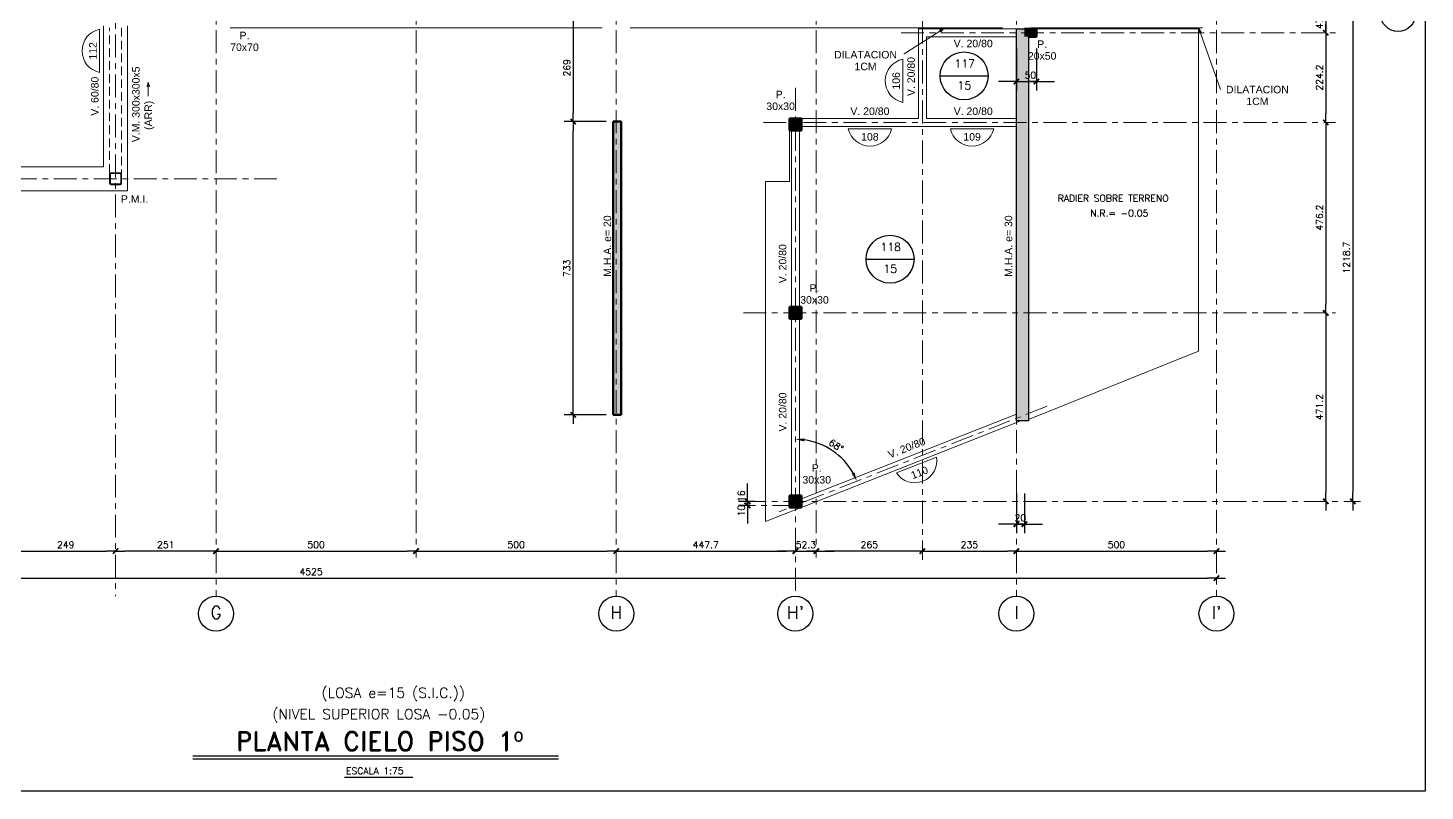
# Model space of a CAD drawing. Extents: x -4 to 6083, y -4 to 8618.
# Drawn here: x 2591 to 6083, y 0 to 1908 of the extents above; entities that cross this region are included whole.
import ezdxf
from ezdxf.enums import TextEntityAlignment as Align

# ---------------------------------------------------------------- set-up
doc = ezdxf.new("R2010")
doc.units = 0
doc.header["$LTSCALE"] = 45
doc.header["$MEASUREMENT"] = 0
doc.linetypes.add('Grid Line', pattern=[2.2225, 1.27, -0.3175, 0.3175, -0.3175])
doc.linetypes.add('RLE-PROYECCION', pattern=[0.71438, 0.47625, -0.23813])
doc.layers.get('0').update_dxf_attribs({"linetype": 'CONTINUOUS'})
for name, color, linetype, lineweight in [('A-ANNO-TEXT', 2, 'CONTINUOUS', 9), ('RLE-EJE', 3, 'CONTINUOUS', 25), ('RLE-EJES', 1, 'Grid Line', 9), ('RLE-LOSA', 3, 'CONTINUOUS', 15), ('RLE-MURO', 5, 'CONTINUOUS', 25), ('RLE-NIVELES', 3, 'CONTINUOUS', 9), ('RLE-PILAR', 5, 'CONTINUOUS', 50), ('RLE-PROYECCION', 2, 'RLE-PROYECCION', 15), ('RLE-SOLID', 252, 'CONTINUOUS', 15), ('RLE-TEXTO-1', 9, 'CONTINUOUS', 9), ('RLE-VIGA', 3, 'CONTINUOUS', 15)]:
    doc.layers.add(name, color=color, linetype=linetype, lineweight=lineweight)
for name, color, linetype in [('RLA-COTAS', 2, 'CONTINUOUS'), ('RLA-COTAS1', 2, 'CONTINUOUS'), ('RLA-FORMATO', 7, 'CONTINUOUS'), ('RLA-LOSAS', 3, 'CONTINUOUS'), ('RLA-TEXTOS2', 6, 'CONTINUOUS')]:
    doc.layers.add(name, color=color, linetype=linetype)
doc.styles.add('Arial_1', font='arial.ttf', dxfattribs={"height": 18.75})
doc.styles.add('Arial_2', font='arial.ttf', dxfattribs={"height": 18.75})
doc.styles.add('ROMAND', font='romand', dxfattribs={"height": 31.5})
doc.styles.add('ROMANS', font='ROMANS.shx', dxfattribs={"height": 16.875})
doc.styles.add('SIETE50', font='ROMAND.SHX', dxfattribs={"height": 31.5})
doc.dimstyles.new('ING-75', dxfattribs={"dimscale": 75, "dimtxt": 0.27, "dimasz": 0.3, "dimexe": 0, "dimexo": 0, "dimgap": 0.1, "dimtad": 1, "dimdec": 1, "dimzin": 12, "dimdsep": 46, "dimtxsty": 'ROMANS', "dimblk": 'TICK1', "dimblk1": 'TICK1', "dimblk2": 'TICK1', "dimcen": 0.09, "dimclrd": 2, "dimclre": 1, "dimclrt": 3, "dimadec": 0, "dimazin": 0, "dimtfac": 1, "dimtdec": 0, "dimtix": 1, "dimtmove": 2, "dimatfit": 3, "dimldrblk": 'TICK1', "dimfxl": 0, "dimfxlon": 1, "dimtolj": 1, "dimtzin": 0, "dimarcsym": 0})

# ---------------------------------------------------------------- blocks, each defined once
blk = doc.blocks.new('TICK1')
at = {"color": 2}
for points in [[(0, 0), (-1, 0)], [(0, 0), (1, 0)]]:
    blk.add_lwpolyline(points, dxfattribs=at)
at = {"color": 2, "const_width": 0.2}
blk.add_lwpolyline([(-0.3, -0.3), (0.3, 0.3)], dxfattribs=at)
blk = doc.blocks.new('*D69')
at = {"layer": 'RLA-COTAS', "color": 2, "lineweight": -2, "transparency": 16777216}
blk.add_line((1058.8, 532.4), (5538.8, 532.4), dxfattribs=at)
at = {"layer": 'RLA-COTAS', "color": 2, "lineweight": -2, "transparency": 16777216, "xscale": 22.5, "yscale": 22.5, "zscale": 22.5, "rotation": 180}
blk.add_blockref('TICK1', (1036.3, 532.4), dxfattribs=at)
at = {"layer": 'RLA-COTAS', "color": 2, "lineweight": -2, "transparency": 16777216, "xscale": 22.5, "yscale": 22.5, "zscale": 22.5}
blk.add_blockref('TICK1', (5561.3, 532.4), dxfattribs=at)
at = {"layer": 'RLA-COTAS', "color": 3, "transparency": 16777216, "insert": (3298.8, 548.4), "char_height": 16.88, "attachment_point": 5, "style": 'ROMANS'}
blk.add_mtext('\\A1;4525', dxfattribs=at)
blk = doc.blocks.new('*D75')
at = {"layer": 'RLA-COTAS', "color": 2, "lineweight": -2, "transparency": 16777216}
blk.add_line((2583.8, 599.9), (2787.8, 599.9), dxfattribs=at)
at = {"layer": 'RLA-COTAS', "color": 2, "lineweight": -2, "transparency": 16777216, "xscale": 22.5, "yscale": 22.5, "zscale": 22.5, "rotation": 180}
blk.add_blockref('TICK1', (2561.3, 599.9), dxfattribs=at)
at = {"layer": 'RLA-COTAS', "color": 2, "lineweight": -2, "transparency": 16777216, "xscale": 22.5, "yscale": 22.5, "zscale": 22.5}
blk.add_blockref('TICK1', (2810.3, 599.9), dxfattribs=at)
at = {"layer": 'RLA-COTAS', "color": 3, "transparency": 16777216, "insert": (2685.8, 615.9), "char_height": 16.88, "attachment_point": 5, "style": 'ROMANS'}
blk.add_mtext('\\A1;249', dxfattribs=at)
blk = doc.blocks.new('*D76')
at = {"layer": 'RLA-COTAS', "color": 2, "lineweight": -2, "transparency": 16777216}
blk.add_line((3083.8, 599.9), (3538.8, 599.9), dxfattribs=at)
at = {"layer": 'RLA-COTAS', "color": 2, "lineweight": -2, "transparency": 16777216, "xscale": 22.5, "yscale": 22.5, "zscale": 22.5, "rotation": 180}
blk.add_blockref('TICK1', (3061.3, 599.9), dxfattribs=at)
at = {"layer": 'RLA-COTAS', "color": 2, "lineweight": -2, "transparency": 16777216, "xscale": 22.5, "yscale": 22.5, "zscale": 22.5}
blk.add_blockref('TICK1', (3561.3, 599.9), dxfattribs=at)
at = {"layer": 'RLA-COTAS', "color": 3, "transparency": 16777216, "insert": (3311.3, 615.9), "char_height": 16.88, "attachment_point": 5, "style": 'ROMANS'}
blk.add_mtext('\\A1;500', dxfattribs=at)
blk = doc.blocks.new('*D77')
at = {"layer": 'RLA-COTAS', "color": 2, "lineweight": -2, "transparency": 16777216}
blk.add_line((3583.8, 599.9), (4038.8, 599.9), dxfattribs=at)
at = {"layer": 'RLA-COTAS', "color": 2, "lineweight": -2, "transparency": 16777216, "xscale": 22.5, "yscale": 22.5, "zscale": 22.5, "rotation": 180}
blk.add_blockref('TICK1', (3561.3, 599.9), dxfattribs=at)
at = {"layer": 'RLA-COTAS', "color": 2, "lineweight": -2, "transparency": 16777216, "xscale": 22.5, "yscale": 22.5, "zscale": 22.5}
blk.add_blockref('TICK1', (4061.3, 599.9), dxfattribs=at)
at = {"layer": 'RLA-COTAS', "color": 3, "transparency": 16777216, "insert": (3811.3, 615.9), "char_height": 16.88, "attachment_point": 5, "style": 'ROMANS'}
blk.add_mtext('\\A1;500', dxfattribs=at)
blk = doc.blocks.new('*D78')
at = {"layer": 'RLA-COTAS', "color": 2, "lineweight": -2, "transparency": 16777216}
blk.add_line((4083.8, 599.9), (4486.5, 599.9), dxfattribs=at)
at = {"layer": 'RLA-COTAS', "color": 2, "lineweight": -2, "transparency": 16777216, "xscale": 22.5, "yscale": 22.5, "zscale": 22.5, "rotation": 180}
blk.add_blockref('TICK1', (4061.3, 599.9), dxfattribs=at)
at = {"layer": 'RLA-COTAS', "color": 2, "lineweight": -2, "transparency": 16777216, "xscale": 22.5, "yscale": 22.5, "zscale": 22.5}
blk.add_blockref('TICK1', (4509, 599.9), dxfattribs=at)
at = {"layer": 'RLA-COTAS', "color": 3, "transparency": 16777216, "insert": (4285.2, 615.9), "char_height": 16.88, "attachment_point": 5, "style": 'ROMANS'}
blk.add_mtext('\\A1;447.7', dxfattribs=at)
blk = doc.blocks.new('*D79')
at = {"layer": 'RLA-COTAS', "color": 2, "lineweight": -2, "transparency": 16777216}
for p, q in [((4486.5, 599.9), (4464, 599.9)), ((4509, 599.9), (4561.3, 599.9)), ((4583.8, 599.9), (4606.3, 599.9))]:
    blk.add_line(p, q, dxfattribs=at)
at = {"layer": 'RLA-COTAS', "color": 2, "lineweight": -2, "transparency": 16777216, "xscale": 22.5, "yscale": 22.5, "zscale": 22.5}
blk.add_blockref('TICK1', (4509, 599.9), dxfattribs=at)
at = {"layer": 'RLA-COTAS', "color": 2, "lineweight": -2, "transparency": 16777216, "xscale": 22.5, "yscale": 22.5, "zscale": 22.5, "rotation": 180}
blk.add_blockref('TICK1', (4561.3, 599.9), dxfattribs=at)
at = {"layer": 'RLA-COTAS', "color": 3, "transparency": 16777216, "insert": (4535.2, 615.9), "char_height": 16.88, "attachment_point": 5, "style": 'ROMANS'}
blk.add_mtext('\\A1;52.3', dxfattribs=at)
blk = doc.blocks.new('*D80')
at = {"layer": 'RLA-COTAS', "color": 2, "lineweight": -2, "transparency": 16777216}
blk.add_line((4848.8, 599.9), (5038.8, 599.9), dxfattribs=at)
at = {"layer": 'RLA-COTAS', "color": 2, "lineweight": -2, "transparency": 16777216, "xscale": 22.5, "yscale": 22.5, "zscale": 22.5, "rotation": 180}
blk.add_blockref('TICK1', (4826.3, 599.9), dxfattribs=at)
at = {"layer": 'RLA-COTAS', "color": 2, "lineweight": -2, "transparency": 16777216, "xscale": 22.5, "yscale": 22.5, "zscale": 22.5}
blk.add_blockref('TICK1', (5061.3, 599.9), dxfattribs=at)
at = {"layer": 'RLA-COTAS', "color": 3, "transparency": 16777216, "insert": (4943.8, 615.9), "char_height": 16.88, "attachment_point": 5, "style": 'ROMANS'}
blk.add_mtext('\\A1;235', dxfattribs=at)
blk = doc.blocks.new('*D81')
at = {"layer": 'RLA-COTAS', "color": 2, "lineweight": -2, "transparency": 16777216}
blk.add_line((5083.8, 599.9), (5538.8, 599.9), dxfattribs=at)
at = {"layer": 'RLA-COTAS', "color": 2, "lineweight": -2, "transparency": 16777216, "xscale": 22.5, "yscale": 22.5, "zscale": 22.5, "rotation": 180}
blk.add_blockref('TICK1', (5061.3, 599.9), dxfattribs=at)
at = {"layer": 'RLA-COTAS', "color": 2, "lineweight": -2, "transparency": 16777216, "xscale": 22.5, "yscale": 22.5, "zscale": 22.5}
blk.add_blockref('TICK1', (5561.3, 599.9), dxfattribs=at)
at = {"layer": 'RLA-COTAS', "color": 3, "transparency": 16777216, "insert": (5311.3, 615.9), "char_height": 16.88, "attachment_point": 5, "style": 'ROMANS'}
blk.add_mtext('\\A1;500', dxfattribs=at)
blk = doc.blocks.new('*D83')
at = {"layer": 'RLA-COTAS', "color": 2, "lineweight": -2, "transparency": 16777216}
blk.add_line((5901.9, 1920.5), (5901.9, 746.9), dxfattribs=at)
at = {"layer": 'RLA-COTAS', "color": 2, "lineweight": -2, "transparency": 16777216, "xscale": 22.5, "yscale": 22.5, "zscale": 22.5}
for p, rotation in [((5901.9, 1943), 90), ((5901.9, 724.4), 270)]:
    blk.add_blockref('TICK1', p, dxfattribs=dict(at, rotation=rotation))
at = {"layer": 'RLA-COTAS', "color": 3, "transparency": 16777216, "insert": (5886, 1333.7), "char_height": 16.88, "attachment_point": 5, "rotation": 90, "style": 'ROMANS'}
blk.add_mtext('\\A1;1218.7', dxfattribs=at)
blk = doc.blocks.new('*D87')
at = {"layer": 'RLA-COTAS', "color": 2, "lineweight": -2, "transparency": 16777216}
for p, q in [((5834.4, 1965.5), (5834.4, 1988)), ((5834.4, 1943), (5834.4, 1896)), ((5834.4, 1873.5), (5834.4, 1851))]:
    blk.add_line(p, q, dxfattribs=at)
at = {"layer": 'RLA-COTAS', "color": 2, "lineweight": -2, "transparency": 16777216, "xscale": 22.5, "yscale": 22.5, "zscale": 22.5}
for p, rotation in [((5834.4, 1943), 270), ((5834.4, 1896), 90)]:
    blk.add_blockref('TICK1', p, dxfattribs=dict(at, rotation=rotation))
at = {"layer": 'RLA-COTAS', "color": 3, "transparency": 16777216, "insert": (5818.5, 1919.5), "char_height": 16.88, "attachment_point": 5, "rotation": 90, "style": 'ROMANS'}
blk.add_mtext('\\A1;47', dxfattribs=at)
blk = doc.blocks.new('*D88')
at = {"layer": 'RLA-COTAS', "color": 2, "lineweight": -2, "transparency": 16777216}
blk.add_line((5834.4, 1873.5), (5834.4, 1694.3), dxfattribs=at)
at = {"layer": 'RLA-COTAS', "color": 2, "lineweight": -2, "transparency": 16777216, "xscale": 22.5, "yscale": 22.5, "zscale": 22.5}
for p, rotation in [((5834.4, 1896), 90), ((5834.4, 1671.8), 270)]:
    blk.add_blockref('TICK1', p, dxfattribs=dict(at, rotation=rotation))
at = {"layer": 'RLA-COTAS', "color": 3, "transparency": 16777216, "insert": (5818.5, 1783.9), "char_height": 16.88, "attachment_point": 5, "rotation": 90, "style": 'ROMANS'}
blk.add_mtext('\\A1;224.2', dxfattribs=at)
blk = doc.blocks.new('*D89')
at = {"layer": 'RLA-COTAS', "color": 2, "lineweight": -2, "transparency": 16777216}
blk.add_line((5834.4, 1649.3), (5834.4, 1218.1), dxfattribs=at)
at = {"layer": 'RLA-COTAS', "color": 2, "lineweight": -2, "transparency": 16777216, "xscale": 22.5, "yscale": 22.5, "zscale": 22.5}
for p, rotation in [((5834.4, 1671.8), 90), ((5834.4, 1195.6), 270)]:
    blk.add_blockref('TICK1', p, dxfattribs=dict(at, rotation=rotation))
at = {"layer": 'RLA-COTAS', "color": 3, "transparency": 16777216, "insert": (5818.5, 1433.7), "char_height": 16.88, "attachment_point": 5, "rotation": 90, "style": 'ROMANS'}
blk.add_mtext('\\A1;476.2', dxfattribs=at)
blk = doc.blocks.new('*D90')
at = {"layer": 'RLA-COTAS', "color": 2, "lineweight": -2, "transparency": 16777216}
blk.add_line((5834.4, 1173.1), (5834.4, 746.9), dxfattribs=at)
at = {"layer": 'RLA-COTAS', "color": 2, "lineweight": -2, "transparency": 16777216, "xscale": 22.5, "yscale": 22.5, "zscale": 22.5}
for p, rotation in [((5834.4, 1195.6), 90), ((5834.4, 724.4), 270)]:
    blk.add_blockref('TICK1', p, dxfattribs=dict(at, rotation=rotation))
at = {"layer": 'RLA-COTAS', "color": 3, "transparency": 16777216, "insert": (5818.5, 960), "char_height": 16.88, "attachment_point": 5, "rotation": 90, "style": 'ROMANS'}
blk.add_mtext('\\A1;471.2', dxfattribs=at)
blk = doc.blocks.new('*D91')
at = {"layer": 'RLA-COTAS1', "color": 1, "lineweight": -2, "transparency": 16777216}
for p, q in [((5061.3, 744.3), (5061.3, 644.9)), ((5081.3, 744.3), (5081.3, 644.9))]:
    blk.add_line(p, q, dxfattribs=at)
at = {"layer": 'RLA-COTAS1', "color": 2, "lineweight": -2, "transparency": 16777216}
for p, q in [((5038.8, 667.4), (5016.3, 667.4)), ((5061.3, 667.4), (5081.3, 667.4)), ((5103.8, 667.4), (5126.3, 667.4))]:
    blk.add_line(p, q, dxfattribs=at)
at = {"layer": 'RLA-COTAS1', "color": 2, "lineweight": -2, "transparency": 16777216, "xscale": 22.5, "yscale": 22.5, "zscale": 22.5}
blk.add_blockref('TICK1', (5061.3, 667.4), dxfattribs=at)
at = {"layer": 'RLA-COTAS1', "color": 2, "lineweight": -2, "transparency": 16777216, "xscale": 22.5, "yscale": 22.5, "zscale": 22.5, "rotation": 180}
blk.add_blockref('TICK1', (5081.3, 667.4), dxfattribs=at)
at = {"layer": 'RLA-COTAS1', "color": 3, "transparency": 16777216, "insert": (5071.3, 683.4), "char_height": 16.88, "attachment_point": 5, "style": 'ROMANS'}
blk.add_mtext('\\A1;20', dxfattribs=at)
blk = doc.blocks.new('*D99')
at = {"layer": 'RLA-COTAS1', "color": 2, "lineweight": -2, "transparency": 16777216}
for p, q in [((4389.8, 746.9), (4389.8, 769.4)), ((4389.8, 714.2), (4389.8, 724.4)), ((4389.8, 691.7), (4389.8, 669.2))]:
    blk.add_line(p, q, dxfattribs=at)
at = {"layer": 'RLA-COTAS1', "color": 1, "lineweight": -2, "transparency": 16777216}
for p, q in [((4408.4, 724.4), (4367.3, 724.4)), ((4396.2, 714.2), (4367.3, 714.2))]:
    blk.add_line(p, q, dxfattribs=at)
at = {"layer": 'RLA-COTAS1', "color": 2, "lineweight": -2, "transparency": 16777216, "xscale": 22.5, "yscale": 22.5, "zscale": 22.5}
for p, rotation in [((4389.8, 724.4), 270), ((4389.8, 714.2), 90)]:
    blk.add_blockref('TICK1', p, dxfattribs=dict(at, rotation=rotation))
at = {"layer": 'RLA-COTAS1', "color": 3, "transparency": 16777216, "insert": (4373.9, 719.3), "char_height": 16.88, "attachment_point": 5, "rotation": 90, "style": 'ROMANS'}
blk.add_mtext('\\A1;10.16', dxfattribs=at)
blk = doc.blocks.new('*D100')
at = {"layer": 'RLA-COTAS', "color": 2, "lineweight": -2, "transparency": 16777216}
blk.add_arc((4509, 714.2), 165.3, 29.306, 82.1954, dxfattribs=at)
at = {"layer": 'RLA-COTAS', "color": 2, "transparency": 16777216}
for points in [[(4531.2, 874.2), (4531.7, 881.7), (4509, 879.5)], [(4656.6, 796.7), (4649.8, 793.5), (4662.8, 774.8)]]:
    blk.add_solid(points, dxfattribs=at)
at = {"layer": 'RLA-COTAS', "color": 3, "transparency": 16777216, "insert": (4611, 864), "char_height": 16.88, "attachment_point": 5, "rotation": 325.7507, "style": 'ROMANS'}
blk.add_mtext('\\A1;68°', dxfattribs=at)
blk = doc.blocks.new('*D101')
at = {"layer": 'RLA-COTAS1', "color": 1, "lineweight": -2, "transparency": 16777216}
for p, q in [((5061.3, 1856.4), (5061.3, 1751.4)), ((5111.3, 1856.4), (5111.3, 1751.4))]:
    blk.add_line(p, q, dxfattribs=at)
at = {"layer": 'RLA-COTAS1', "color": 2, "lineweight": -2, "transparency": 16777216}
for p, q in [((5038.8, 1773.9), (5016.3, 1773.9)), ((5061.3, 1773.9), (5111.3, 1773.9)), ((5133.8, 1773.9), (5156.3, 1773.9))]:
    blk.add_line(p, q, dxfattribs=at)
at = {"layer": 'RLA-COTAS1', "color": 2, "lineweight": -2, "transparency": 16777216, "xscale": 22.5, "yscale": 22.5, "zscale": 22.5}
blk.add_blockref('TICK1', (5061.3, 1773.9), dxfattribs=at)
at = {"layer": 'RLA-COTAS1', "color": 2, "lineweight": -2, "transparency": 16777216, "xscale": 22.5, "yscale": 22.5, "zscale": 22.5, "rotation": 180}
blk.add_blockref('TICK1', (5111.3, 1773.9), dxfattribs=at)
at = {"layer": 'RLA-COTAS1', "color": 3, "transparency": 16777216, "insert": (5096.3, 1789.8), "char_height": 16.88, "attachment_point": 5, "style": 'ROMANS'}
blk.add_mtext('\\A1;50', dxfattribs=at)
blk = doc.blocks.new('*D103')
at = {"layer": 'RLA-COTAS', "color": 2, "lineweight": -2, "transparency": 16777216}
blk.add_line((4803.8, 599.9), (4583.8, 599.9), dxfattribs=at)
at = {"layer": 'RLA-COTAS', "color": 2, "lineweight": -2, "transparency": 16777216, "xscale": 22.5, "yscale": 22.5, "zscale": 22.5, "rotation": 180}
blk.add_blockref('TICK1', (4561.3, 599.9), dxfattribs=at)
at = {"layer": 'RLA-COTAS', "color": 2, "lineweight": -2, "transparency": 16777216, "xscale": 22.5, "yscale": 22.5, "zscale": 22.5}
blk.add_blockref('TICK1', (4826.3, 599.9), dxfattribs=at)
at = {"layer": 'RLA-COTAS', "color": 3, "transparency": 16777216, "insert": (4693.8, 615.9), "char_height": 16.88, "attachment_point": 5, "style": 'ROMANS'}
blk.add_mtext('\\A1;265', dxfattribs=at)
blk = doc.blocks.new('*D110')
at = {"layer": 'RLA-COTAS', "color": 2, "lineweight": -2, "transparency": 16777216}
blk.add_line((3038.8, 599.9), (2832.8, 599.9), dxfattribs=at)
at = {"layer": 'RLA-COTAS', "color": 2, "lineweight": -2, "transparency": 16777216, "xscale": 22.5, "yscale": 22.5, "zscale": 22.5, "rotation": 180}
blk.add_blockref('TICK1', (2810.3, 599.9), dxfattribs=at)
at = {"layer": 'RLA-COTAS', "color": 2, "lineweight": -2, "transparency": 16777216, "xscale": 22.5, "yscale": 22.5, "zscale": 22.5}
blk.add_blockref('TICK1', (3061.3, 599.9), dxfattribs=at)
at = {"layer": 'RLA-COTAS', "color": 3, "transparency": 16777216, "insert": (2935.8, 615.9), "char_height": 16.88, "attachment_point": 5, "style": 'ROMANS'}
blk.add_mtext('\\A1;251', dxfattribs=at)
blk = doc.blocks.new('*D118')
at = {"layer": 'RLA-COTAS1', "color": 1, "lineweight": -2, "transparency": 16777216}
for p, q in [((4036.5, 1943), (3931.5, 1943)), ((4036.5, 1673.8), (3931.5, 1673.8))]:
    blk.add_line(p, q, dxfattribs=at)
at = {"layer": 'RLA-COTAS1', "color": 2, "lineweight": -2, "transparency": 16777216}
blk.add_line((3954, 1920.5), (3954, 1696.3), dxfattribs=at)
at = {"layer": 'RLA-COTAS1', "color": 2, "lineweight": -2, "transparency": 16777216, "xscale": 22.5, "yscale": 22.5, "zscale": 22.5}
for p, rotation in [((3954, 1943), 90), ((3954, 1673.8), 270)]:
    blk.add_blockref('TICK1', p, dxfattribs=dict(at, rotation=rotation))
at = {"layer": 'RLA-COTAS1', "color": 3, "transparency": 16777216, "insert": (3938.1, 1808.4), "char_height": 16.88, "attachment_point": 5, "rotation": 90, "style": 'ROMANS'}
blk.add_mtext('\\A1;269', dxfattribs=at)
blk = doc.blocks.new('*D119')
at = {"layer": 'RLA-COTAS1', "color": 1, "lineweight": -2, "transparency": 16777216}
for p, q in [((4036.5, 1673.8), (3931.5, 1673.8)), ((4036.5, 940.5), (3931.5, 940.5))]:
    blk.add_line(p, q, dxfattribs=at)
at = {"layer": 'RLA-COTAS1', "color": 2, "lineweight": -2, "transparency": 16777216}
blk.add_line((3954, 963), (3954, 1651.3), dxfattribs=at)
at = {"layer": 'RLA-COTAS1', "color": 2, "lineweight": -2, "transparency": 16777216, "xscale": 22.5, "yscale": 22.5, "zscale": 22.5}
for p, rotation in [((3954, 1673.8), 90), ((3954, 940.5), 270)]:
    blk.add_blockref('TICK1', p, dxfattribs=dict(at, rotation=rotation))
at = {"layer": 'RLA-COTAS1', "color": 3, "transparency": 16777216, "insert": (3938.1, 1307.1), "char_height": 16.88, "attachment_point": 5, "rotation": 90, "style": 'ROMANS'}
blk.add_mtext('\\A1;733', dxfattribs=at)

msp = doc.modelspace()

# ---------------------------------------------------------------- hatches: boundary and pattern name
at = {"layer": 'RLE-SOLID'}
for points in [[(5091.323, 925.443), (5091.323, 1906.006), (5061.323, 1906.006), (5061.323, 925.443)], [(4074.026, 940.462), (4074.026, 1673.761), (4054.026, 1673.761), (4054.026, 940.462)]]:
    msp.add_hatch(color=256, dxfattribs=at).paths.add_polyline_path(points)
for points in [[(5111.323, 1886.006), (5111.323, 1906.006), (5081.323, 1906.006), (5081.323, 1886.006)], [(4494.031, 1651.778), (4524.031, 1651.778), (4524.03, 1681.778), (4494.03, 1681.778)], [(4524.031, 1180.564), (4524.031, 1210.564), (4494.031, 1210.564), (4494.031, 1180.564)], [(4494.032, 709.351), (4524.032, 709.351), (4524.032, 739.351), (4494.032, 739.351)]]:
    msp.add_hatch(color=256, dxfattribs=at).paths.add_polyline_path(points, flags=0)

# ---------------------------------------------------------------- linework, layer by layer
at = {"layer": 'A-ANNO-TEXT'}
for p, q in [((4879.118, 1906.062), (4780.799, 1842.951)), ((4879.118, 1906.062), (4868.022, 1902.522)), ((4879.118, 1906.062), (4871.279, 1897.448)), ((5516.806, 1906.579), (5523.442, 1897.008)), ((5516.806, 1906.579), (5517.768, 1894.972)), ((5516.806, 1906.579), (5571.611, 1753.803)), ((4780.799, 1842.951), (4780.322, 1842.951)), ((2891.877, 1772.017), (2888.863, 1760.767)), ((2891.877, 1772.017), (2894.891, 1760.767)), ((2891.877, 1772.017), (2891.877, 1739.491)), ((2891.877, 1739.491), (2891.877, 1737.192))]:
    msp.add_line(p, q, dxfattribs=at)
at = {"layer": 'RLA-FORMATO', "color": 6, "linetype": 'Continuous'}
for p, q in [((6082.5, 8617.5), (6082.5, 0)), ((6082.5, 0), (0, 0))]:
    msp.add_line(p, q, dxfattribs=at)
at = {"layer": 'RLA-LOSAS'}
for p, q in [((4870.717, 1788.146), (4990.717, 1788.146)), ((4685.566, 1329.747), (4805.566, 1329.747))]:
    msp.add_line(p, q, dxfattribs=at)
for centre in [(4930.717, 1788.146), (4745.566, 1329.747)]:
    msp.add_circle(centre, 60, dxfattribs=at)
at = {"layer": 'RLA-TEXTOS2', "color": 6}
for p, q in [((3002.963, 88.236), (3917.164, 88.236)), ((3002.963, 80.736), (3917.164, 80.736))]:
    msp.add_line(p, q, dxfattribs=at)
at = {"layer": 'RLA-TEXTOS2', "color": 3}
msp.add_line((3382.264, 34.589), (3553.407, 34.589), dxfattribs=at)
at = {"layer": 'RLE-EJE'}
for centre in [(6015.089, 1943.006), (3061.323, 443.692), (4061.323, 443.692), (4509.031, 443.692), (5061.323, 443.692), (5561.323, 443.692)]:
    msp.add_circle(centre, 43.75, dxfattribs=at)
at = {"layer": 'RLE-EJES'}
for p, q in [((3061.323, 4902.601), (3061.323, 487.442)), ((4061.323, 4902.601), (4061.323, 487.442)), ((5061.323, 4902.601), (5061.323, 487.442)), ((5561.323, 4902.601), (5561.323, 487.442)), ((3561.323, 4802.618), (3561.323, 583.7)), ((4561.323, 4802.618), (4561.323, 583.7)), ((2810.323, 2791.319), (2810.323, 487.442)), ((4826.317, 1926.374), (4826.317, 578.051)), ((4773.031, 1896.006), (5859.031, 1896.006)), ((4509.031, 1758.052), (4509.031, 487.442)), ((4429.031, 1671.778), (5859.031, 1671.778)), ((3213.51, 1531.006), (603.51, 1531.006)), ((4379.031, 1195.564), (5859.031, 1195.564)), ((5138.312, 962.088), (4468.418, 698.19)), ((4379.031, 724.351), (5921.031, 724.351)), ((4509.031, 714.189), (4379.031, 714.189))]:
    msp.add_line(p, q, dxfattribs=at)
at = {"layer": 'RLE-LOSA'}
for p, q in [((4026.323, 1908.006), (3096.323, 1908.006)), ((5026.323, 1908.006), (4096.323, 1908.006)), ((5526.323, 1908.006), (5096.323, 1908.006)), ((5111.323, 1906.006), (5516.339, 1906.006)), ((5516.339, 1906.006), (5516.339, 1100.259)), ((4494.03, 1523.771), (4494.03, 1651.778)), ((4434.03, 673.896), (4434.03, 1523.772)), ((4434.03, 1523.772), (4494.03, 1523.771)), ((5516.339, 1100.259), (5091.323, 928.889)), ((4519.031, 707.381), (4434.03, 673.896))]:
    msp.add_line(p, q, dxfattribs=at)
at = {"layer": 'RLE-MURO'}
for p, q in [((5061.323, 925.443), (5061.323, 1906.006)), ((5061.323, 1906.006), (5081.323, 1906.006)), ((5091.323, 1886.006), (5091.323, 925.443)), ((5091.323, 925.443), (5061.323, 925.443))]:
    msp.add_line(p, q, dxfattribs=at)
at = {"layer": 'RLE-PILAR'}
for p, q in [((5081.323, 1906.006), (5111.323, 1906.006)), ((5111.323, 1886.006), (5091.323, 1886.006)), ((5111.323, 1906.006), (5111.323, 1886.006)), ((4494.03, 1681.778), (4524.03, 1681.778)), ((4494.031, 1651.778), (4494.03, 1681.778)), ((4524.03, 1681.778), (4524.031, 1651.778)), ((4054.026, 940.462), (4054.026, 1673.761)), ((4054.026, 1673.761), (4074.026, 1673.761)), ((4074.026, 1673.761), (4074.026, 940.462)), ((4524.031, 1651.778), (4494.031, 1651.778)), ((4494.031, 1180.564), (4494.031, 1210.564)), ((4494.031, 1210.564), (4524.031, 1210.564)), ((4524.031, 1210.564), (4524.031, 1180.564)), ((4524.031, 1180.564), (4494.031, 1180.564)), ((4054.026, 940.462), (4074.026, 940.462)), ((4494.032, 739.351), (4524.032, 739.351)), ((4494.032, 709.351), (4494.032, 739.351)), ((4524.032, 739.351), (4524.032, 709.351)), ((4524.032, 709.351), (4494.032, 709.351))]:
    msp.add_line(p, q, dxfattribs=at)
at = {"layer": 'RLE-PROYECCION'}
for p, q in [((2795.323, 1546.006), (2795.323, 1908.023)), ((2825.323, 1908.023), (2825.323, 1546.006)), ((2795.323, 1520.006), (2795.323, 1542.006)), ((2795.323, 1542.006), (2795.323, 1520.006)), ((2824.323, 1546.006), (2796.323, 1546.006)), ((2797.323, 1542.006), (2797.323, 1520.006)), ((2797.323, 1520.006), (2797.323, 1542.006)), ((2799.323, 1546.006), (2821.323, 1546.006)), ((2821.323, 1546.006), (2799.323, 1546.006)), ((2821.323, 1544.006), (2799.323, 1544.006)), ((2799.323, 1544.006), (2821.323, 1544.006)), ((2823.323, 1520.006), (2823.323, 1542.006)), ((2823.323, 1542.006), (2823.323, 1520.006)), ((2825.323, 1542.006), (2825.323, 1520.006)), ((2825.323, 1520.006), (2825.323, 1542.006)), ((2799.323, 1518.006), (2821.323, 1518.006)), ((2821.323, 1518.006), (2799.323, 1518.006)), ((2821.323, 1516.006), (2799.323, 1516.006)), ((2799.323, 1516.006), (2821.323, 1516.006))]:
    msp.add_line(p, q, dxfattribs=at)
at = {"layer": 'RLE-PROYECCION', "flags": 128}
for points in [[(2796.323, 1546.006), (2796.1, 1546.006), (2795.889, 1546.006), (2795.699, 1546.006), (2795.541, 1546.006), (2795.422, 1546.006), (2795.348, 1546.006), (2795.323, 1546.006)], [(2825.323, 1546.006), (2825.298, 1546.006), (2825.224, 1546.006), (2825.105, 1546.006), (2824.946, 1546.006), (2824.757, 1546.006), (2824.545, 1546.006), (2824.323, 1546.006)]]:
    msp.add_lwpolyline(points, dxfattribs=at)
at = {"layer": 'RLE-PROYECCION'}
for centre, radius, start, end in [((2799.323, 1542.006), 4, 90, 180), ((2799.323, 1542.006), 4, 90, 180), ((2799.323, 1542.006), 2, 90, 180), ((2799.323, 1542.006), 2, 90, 180), ((2821.323, 1542.006), 4, 0, 90), ((2821.323, 1542.006), 4, 0, 90), ((2821.323, 1542.006), 2, 0, 90), ((2821.323, 1542.006), 2, 0, 90), ((2799.323, 1520.006), 4, 180, 270), ((2799.323, 1520.006), 4, 180, 270), ((2799.323, 1520.006), 2, 180, 270), ((2799.323, 1520.006), 2, 180, 270), ((2821.323, 1520.006), 4, 270, 0), ((2821.323, 1520.006), 2, 270, 0), ((2821.323, 1520.006), 4, 270, 0), ((2821.323, 1520.006), 2, 270, 0)]:
    msp.add_arc(centre, radius, start, end, dxfattribs=at)
at = {"layer": 'RLE-TEXTO-1'}
for p, q in [((2770.227, 1796.697), (2770.227, 1904.697)), ((4777.394, 1721.803), (4777.394, 1829.803)), ((4641.299, 1656.108), (4749.299, 1656.108)), ((4896.603, 1656.108), (5004.603, 1656.108)), ((4761.461, 795.562), (4861.945, 835.146))]:
    msp.add_line(p, q, dxfattribs=at)
for centre, start, end in [((2781.715, 1850.697), 102.010217, 257.989783), ((4788.882, 1775.803), 102.010217, 257.989783), ((4695.299, 1667.596), 192.010217, 347.989783), ((4950.603, 1667.596), 192.010217, 347.989783), ((4807.493, 826.043), 213.511651, 9.491217)]:
    msp.add_arc(centre, 55.208, start, end, dxfattribs=at)
at = {"layer": 'RLE-VIGA'}
for p, q in [((2780.323, 1561.006), (2780.323, 1913.023)), ((2840.323, 1501.006), (2840.323, 1913.023)), ((5061.323, 1906.006), (4816.317, 1906.006)), ((4816.317, 1681.779), (4816.317, 1906.006)), ((5061.323, 1886.006), (4836.317, 1886.006)), ((4836.317, 1681.779), (4836.317, 1886.006)), ((4816.317, 1681.779), (4524.03, 1681.778)), ((5061.323, 1681.779), (4836.317, 1681.779)), ((4499.031, 1651.778), (4499.031, 1210.564)), ((4519.031, 1651.778), (4519.031, 1210.564)), ((5061.323, 1661.779), (4524.03, 1661.778)), ((2780.323, 1561.006), (2091.323, 1561.006)), ((2840.323, 1501.006), (2091.323, 1501.006)), ((4499.031, 1180.564), (4499.031, 739.351)), ((4519.031, 1180.564), (4519.031, 739.351)), ((5061.323, 942.507), (4524.032, 730.847)), ((4524.032, 709.351), (5072.56, 925.438)), ((4499.031, 709.351), (4499.031, 707.381)), ((4519.031, 707.381), (4499.031, 707.381)), ((4524.032, 709.351), (4519.031, 707.381))]:
    msp.add_line(p, q, dxfattribs=at)

# ---------------------------------------------------------------- texts
at = {"color": 3, "style": 'ROMAND'}
for s, p in [('(LOSA e=15 (S.I.C.))', (3504.116, 232.939)), ('(NIVEL SUPERIOR LOSA -0.05)', (3468.13, 179.697))]:
    msp.add_text(s, height=25.5, dxfattribs=at).set_placement(p, align=Align.CENTER)
at = {"layer": 'RLA-LOSAS', "char_height": 20, "width": 1, "attachment_point": 2, "line_spacing_factor": 0.941778, "style": 'ROMAND'}
for s, insert in [('117', (4932.169, 1828.936)), ('15', (4931.298, 1774.197)), ('118', (4747.262, 1370.536)), ('15', (4746.147, 1315.798))]:
    msp.add_mtext(s, dxfattribs=dict(at, insert=insert))
at = {"layer": 'RLA-TEXTOS2', "color": 6, "style": 'SIETE50'}
msp.add_text('PLANTA CIELO PISO 1º', height=47.25, dxfattribs=at).set_placement((3469.971, 101.11), align=Align.CENTER)
at = {"layer": 'RLA-TEXTOS2', "color": 3, "style": 'ROMANS'}
msp.add_text('ESCALA 1:75', height=16.875, dxfattribs=at).set_placement((3386.163, 42.018))
at = {"layer": 'RLE-EJE', "color": 5, "char_height": 31.25, "width": 1, "attachment_point": 2, "line_spacing_factor": 0.941778, "style": 'ROMAND'}
for s, insert in [('G', (3061.332, 462.008)), ('H', (4061.332, 462.008)), ("H'", (4509.04, 462.008)), ('I', (5061.332, 462.008)), ("I'", (5561.332, 462.008))]:
    msp.add_mtext(s, dxfattribs=dict(at, insert=insert))
at = {"layer": 'RLE-NIVELES', "char_height": 16.875, "attachment_point": 5, "line_spacing_factor": 0.941778, "style": 'ROMANS'}
for s, insert, width in [('RADIER SOBRE TERRENO', (5303.262, 1482.116), 389.69096), ('N.R.= -0.05', (5318.409, 1444.743), 160.68954)]:
    msp.add_mtext(s, dxfattribs=dict(at, insert=insert, width=width))
at = {"layer": 'RLE-TEXTO-1', "style": 'Arial_1'}
for s, rotation, p in [('112', 90, (2763.033, 1850.656)), ('106', 90, (4770.2, 1775.762)), ('110', 21.501434, (4822.57, 787.657))]:
    msp.add_text(s, height=18.75, rotation=rotation, dxfattribs=at).set_placement(p, align=Align.CENTER)
for s, p in [('108', (4695.258, 1626.356)), ('109', (4950.562, 1626.356))]:
    msp.add_text(s, height=18.75, dxfattribs=at).set_placement(p, align=Align.CENTER)
at = {"layer": 'RLE-TEXTO-1', "char_height": 18.75, "attachment_point": 2, "line_spacing_factor": 0.941778, "style": 'Arial_2'}
for s, insert, width, rotation in [('P.\\P70x70', (3132.503, 1898.602), 116.84425, 0.000082), ('DILATACION 1CM', (4684.385, 1850.49), 116.84425, 0.000082), ('P.\\P20x50', (5125.731, 1876.88), 116.84425, 0.000082), ('V. 20/80', (4788.82, 1786.623), 116.84425, 90), ('V. 60/80', (2749.012, 1737.237), 116.84425, 90), ('V.M. 300x300x5', (2851.659, 1716.919), 226.34269, 90), ('P.\\P30x30', (4472.149, 1751.019), 116.84425, 0.000082), ('DILATACION 1CM', (5663.615, 1763.279), 116.84425, 0.000082), ('(ARR)', (2882.402, 1689.445), 226.34269, 90), ('V. 20/80', (4695.291, 1709.066), 116.84425, 0.000082), ('V. 20/80', (4953.401, 1709.066), 116.84425, 0.000082), ('P.M.I.', (2857.829, 1489.8), 116.84425, 0.000082), ('M.H.A. e= 20', (4029.914, 1362.568), 183.41563, 90), ('M.H.A. e= 30', (5032.211, 1362.568), 183.41563, 90), ('V. 20/80', (4467.72, 1318.628), 116.84425, 90), ('P.\\P30x30', (4556.764, 1267.008), 116.84425, 0.000082), ('V. 20/80', (4467.72, 947.688), 116.84425, 90), ('V. 20/80', (4783.742, 866.809), 116.84425, 21.501434), ('P.\\P30x30', (4562.407, 817.039), 116.84425, 0.000082)]:
    msp.add_mtext(s, dxfattribs=dict(at, insert=insert, width=width, rotation=rotation))
at = {"layer": 'RLE-TEXTO-1', "insert": (4953.401, 1878.415), "char_height": 18.75, "width": 116.84425, "attachment_point": 2, "line_spacing_factor": 0.941778, "style": 'Arial_2'}
msp.add_mtext('V. 20/80', dxfattribs=at)

# ---------------------------------------------------------------- dimensions: what is measured, and where the dimension line sits
at = {"layer": 'RLA-COTAS'}
for base, p1, p2, angle, picture, middle in [((5834.433, 1896.006), (5841.933, 1943.006), (5841.933, 1896.006), 90, '*D87', (5818.496, 1919.506)), ((5901.933, 724.351), (5909.433, 1943.006), (5909.433, 724.351), 90, '*D83', (5885.996, 1333.678)), ((5834.433, 1671.778), (5841.933, 1896.006), (5841.933, 1671.778), 90, '*D88', (5818.496, 1783.892)), ((5834.433, 1195.564), (5841.933, 1671.778), (5841.933, 1195.564), 90, '*D89', (5818.496, 1433.671)), ((5834.433, 724.351), (5841.933, 1195.564), (5841.933, 724.351), 90, '*D90', (5818.496, 959.958)), ((2810.323, 599.942), (3061.323, 607.442), (2810.323, 607.442), 180, '*D110', (2935.823, 615.88)), ((4561.323, 599.942), (4826.317, 607.442), (4561.323, 607.442), 180, '*D103', (4693.82, 615.88))]:
    dim = msp.add_linear_dim(base=base, p1=p1, p2=p2, angle=angle, dimstyle='ING-75', override={"dimexe": 0, "dimexo": 0, "dimdec": 1, "dimfxl": 0, "dimfxlon": 1}, dxfattribs=at)
    dim.commit()
    dim.dimension.update_dxf_attribs({"geometry": picture, "text_midpoint": middle})
dim = msp.add_angular_dim_3p(base=(4627.271, 829.713), center=(4509.031, 714.189), p1=(4662.835, 774.779), p2=(4509.031, 879.497), dimstyle='ING-75', override={"dimexe": 0, "dimsah": 1, "dimfxl": 0}, dxfattribs=at)
dim.commit()
dim.dimension.update_dxf_attribs({"geometry": '*D100', "text_midpoint": (4611.035, 864.006)})
for base, p1, p2, picture, middle in [((2810.323, 599.942), (2561.323, 607.442), (2810.323, 607.442), '*D75', (2685.823, 615.88)), ((3561.323, 599.942), (3061.323, 607.442), (3561.323, 607.442), '*D76', (3311.323, 615.88)), ((4061.323, 599.942), (3561.323, 607.442), (4061.323, 607.442), '*D77', (3811.323, 615.88)), ((4509.031, 599.942), (4061.323, 607.442), (4509.031, 607.442), '*D78', (4285.177, 615.88)), ((4561.323, 599.942), (4509.031, 607.442), (4561.323, 607.442), '*D79', (4535.177, 615.88)), ((5061.323, 599.942), (4826.317, 607.442), (5061.323, 607.442), '*D80', (4943.82, 615.88)), ((5561.323, 599.942), (5061.323, 607.442), (5561.323, 607.442), '*D81', (5311.323, 615.88)), ((5561.323, 532.442), (1036.322, 539.942), (5561.323, 539.942), '*D69', (3298.823, 548.38))]:
    dim = msp.add_linear_dim(base=base, p1=p1, p2=p2, dimstyle='ING-75', override={"dimexe": 0, "dimexo": 0, "dimdec": 1, "dimfxl": 0, "dimfxlon": 1}, dxfattribs=at)
    dim.commit()
    dim.dimension.update_dxf_attribs({"geometry": picture, "text_midpoint": middle})
at = {"layer": 'RLA-COTAS1'}
for base, p1, p2, angle, override, picture, middle in [((3954.026, 1673.761), (4059.026, 1943.006), (4054.026, 1673.761), 270, {"dimexe": 0.3, "dimexo": 0, "dimdec": 0, "dimfxl": 1.1, "dimfxlon": 1}, '*D118', (3938.089, 1808.384)), ((3954.026, 1673.761), (4054.026, 940.462), (4054.026, 1673.761), 90, {"dimexe": 0.3, "dimexo": 0, "dimdec": 0, "dimfxl": 1.1, "dimfxlon": 1}, '*D119', (3938.089, 1307.111)), ((4389.798, 724.351), (4396.16, 714.189), (4408.387, 724.351), 90, {"dimexe": 0.3, "dimexo": 0, "dimdec": 2, "dimfxl": 1.5, "dimfxlon": 1}, '*D99', (4373.86, 719.27))]:
    dim = msp.add_linear_dim(base=base, p1=p1, p2=p2, angle=angle, dimstyle='ING-75', override=override, dxfattribs=at)
    dim.commit()
    dim.dimension.update_dxf_attribs({"geometry": picture, "text_midpoint": middle})
dim = msp.add_linear_dim(base=(5111.323, 1773.896), p1=(5061.323, 1878.896), p2=(5111.323, 1878.896), dimstyle='ING-75', override={"dimexe": 0.3, "dimexo": 0, "dimdec": 0, "dimfxl": 1.1, "dimfxlon": 1}, dxfattribs=at)
dim.commit()
dim.dimension.update_dxf_attribs({"geometry": '*D101', "text_midpoint": (5096.323, 1789.834), "dimtype": 160})
dim = msp.add_linear_dim(base=(5081.323, 667.442), p1=(5061.323, 744.265), p2=(5081.323, 744.265), dimstyle='ING-75', override={"dimexe": 0.3, "dimexo": 0, "dimdec": 2, "dimfxl": 1.5, "dimfxlon": 1}, dxfattribs=at)
dim.commit()
dim.dimension.update_dxf_attribs({"geometry": '*D91', "text_midpoint": (5071.323, 683.38)})

doc.saveas('drawing.dxf')
